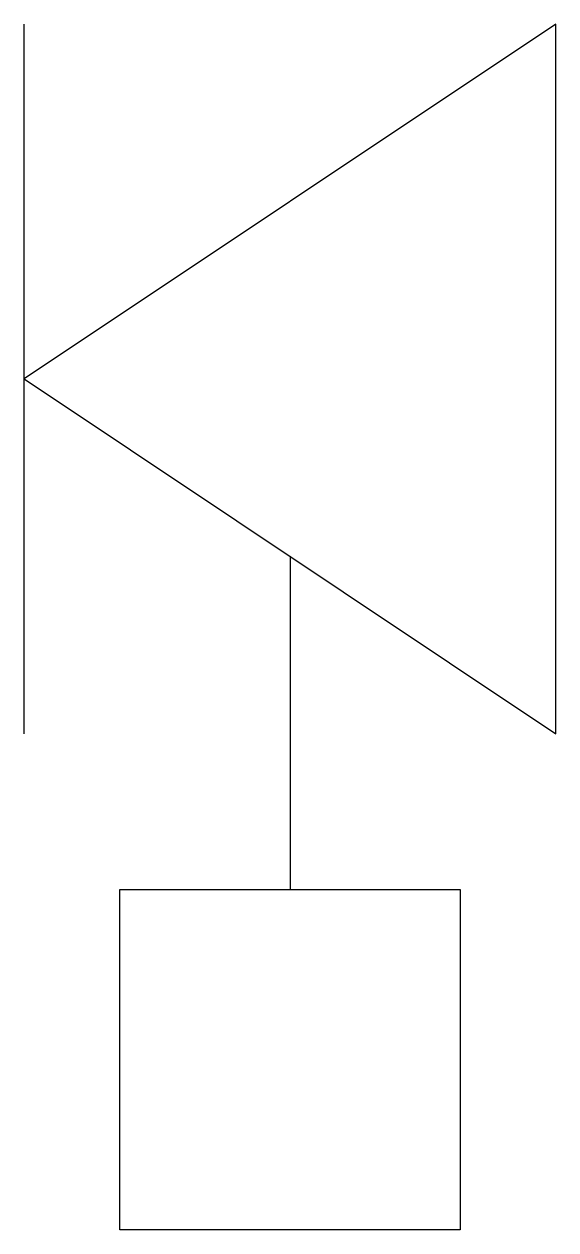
# Model space of a CAD drawing. Extents: x -0.023 to 0.023, y -0.075 to 0.031.
import ezdxf

# ---------------------------------------------------------------- set-up
doc = ezdxf.new("R2010")
doc.units = 0
doc.header["$MEASUREMENT"] = 0
doc.layers.get('0').update_dxf_attribs({"linetype": 'CONTINUOUS'})

msp = doc.modelspace()

# ---------------------------------------------------------------- linework, layer by layer
at = {"linetype": 'Continuous'}
for p, q in [((-0.02345, -0.03127), (-0.02345, 0.03127)), ((0.02345, 0.03127), (-0.02345, 0)), ((0.02345, -0.03127), (0.02345, 0.03127)), ((-0.02345, 0), (0.02345, -0.03127))]:
    msp.add_line(p, q, dxfattribs=at)
msp.add_line((0, -0.01563), (0, -0.045))
msp.add_lwpolyline([(-0.015, -0.045), (0.015, -0.045), (0.015, -0.075), (-0.015, -0.075), (-0.015, -0.045)])

doc.saveas('drawing.dxf')
